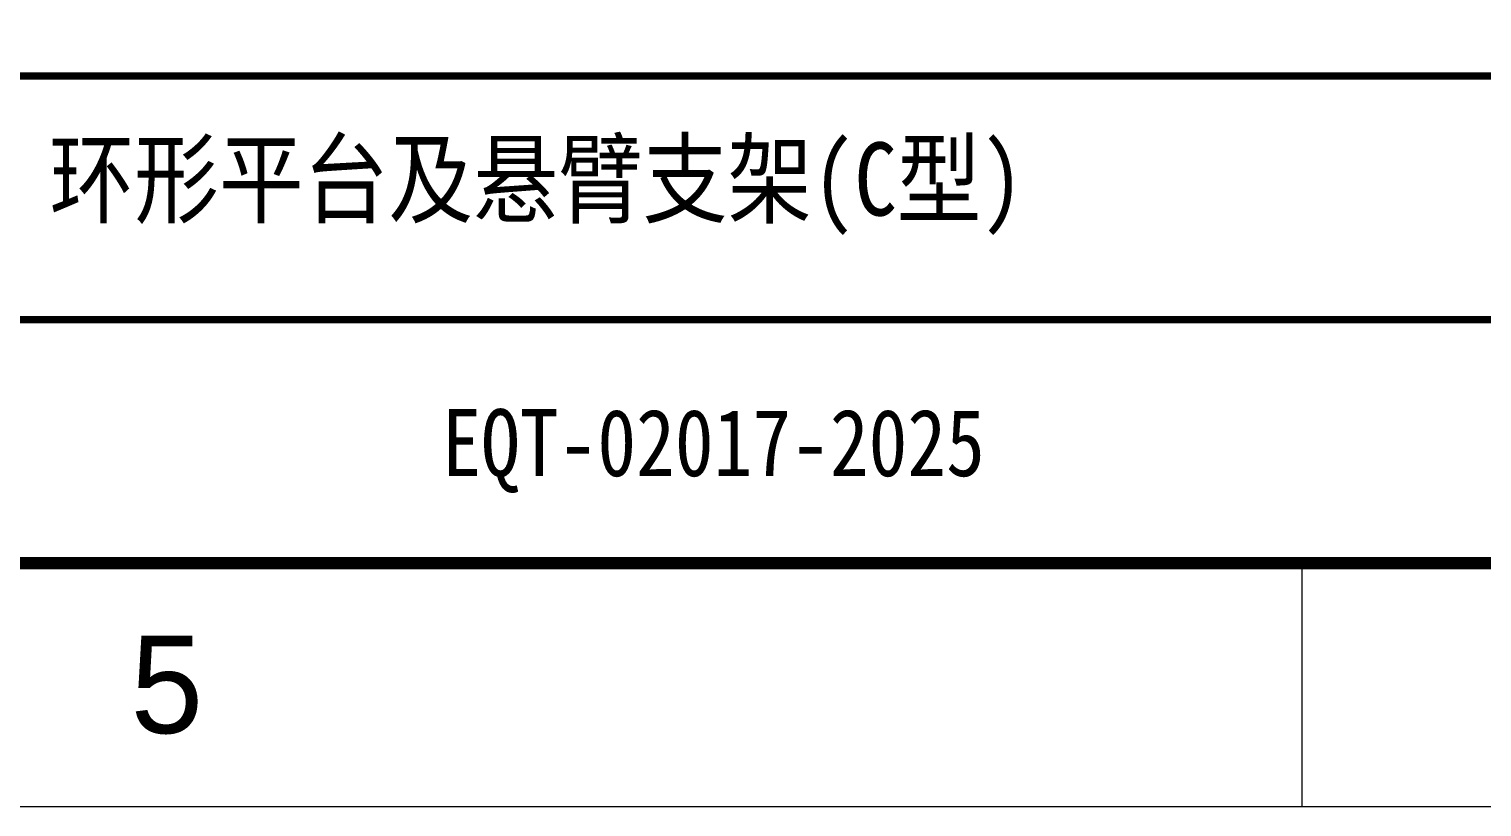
# Model space of a CAD drawing. Extents: x 148 to 221443, y -36682 to 6758.
# Drawn here: x 136177 to 137369, y -23503 to -22864 of the extents above; entities that cross this region are included whole.
import ezdxf
from ezdxf.enums import TextEntityAlignment as Align

# ---------------------------------------------------------------- set-up
doc = ezdxf.new("R2010")
doc.units = 0
doc.header["$LTSCALE"] = 10
doc.header["$MEASUREMENT"] = 0
doc.layers.add('2（细实线）', color=3, linetype='Continuous', lineweight=20)
doc.layers.add('图框层', color=7, linetype='Continuous', lineweight=15)
doc.styles.add('HZ', font='ROMS.SHX', dxfattribs={"width": 0.75, "bigfont": 'GBCBIG.SHX'})
doc.styles.add('tkhz2', font='')
doc.styles.get('tkhz2').set_extended_font_data('SimSun')

# ---------------------------------------------------------------- blocks, each defined once
blk = doc.blocks.new('a2')
blk.add_line((15801.92, 9706.742), (15801.92, 9716.742))
at = {"layer": '图框层', "ltscale": 10}
blk.add_lwpolyline([(15311.086, 10126.742), (15905.086, 10126.742), (15905.086, 9706.742), (15311.086, 9706.742)], close=True, dxfattribs=at)
at = {"layer": '图框层', "ltscale": 10, "const_width": 0.5}
blk.add_lwpolyline([(15336.086, 10116.742), (15895.086, 10116.742), (15895.086, 9716.742), (15336.086, 9716.742)], close=True, dxfattribs=at)
at = {"style": 'HZ'}
blk.add_text('5', height=4, dxfattribs=at).set_placement((15755.336, 9711.742), align=Align.MIDDLE)

msp = doc.modelspace()

# ---------------------------------------------------------------- linework, layer by layer
at = {"layer": '图框层', "const_width": 6}
msp.add_lwpolyline([(135484.6061, -23302.5681), (139084.6061, -23302.5681), (139084.6061, -22622.5681), (135484.6061, -22622.5681)], close=True, dxfattribs=at)
for points in [[(135484.6061, -22902.5681), (139084.6061, -22902.5681)], [(135484.6061, -23102.5681), (139084.6061, -23102.5681)]]:
    msp.add_lwpolyline(points, dxfattribs=at)

# ---------------------------------------------------------------- block references
at = {"layer": '2（细实线）', "xscale": 20, "yscale": 20, "zscale": 20}
msp.add_blockref('a2', (-178817.121, -217637.4111), dxfattribs=at)

# ---------------------------------------------------------------- texts
at = {"layer": '图框层', "style": 'tkhz2', "width": 0.85}
msp.add_text('EQT-02017-2025', height=55, dxfattribs=at).set_placement((136738.3663, -23231.0897), align=Align.CENTER)
msp.add_attdef('环形平台及悬臂支架(C型)', text='', height=60, dxfattribs=at).set_placement((136593.0474, -23017.2112), align=Align.CENTER)

doc.saveas('drawing.dxf')
